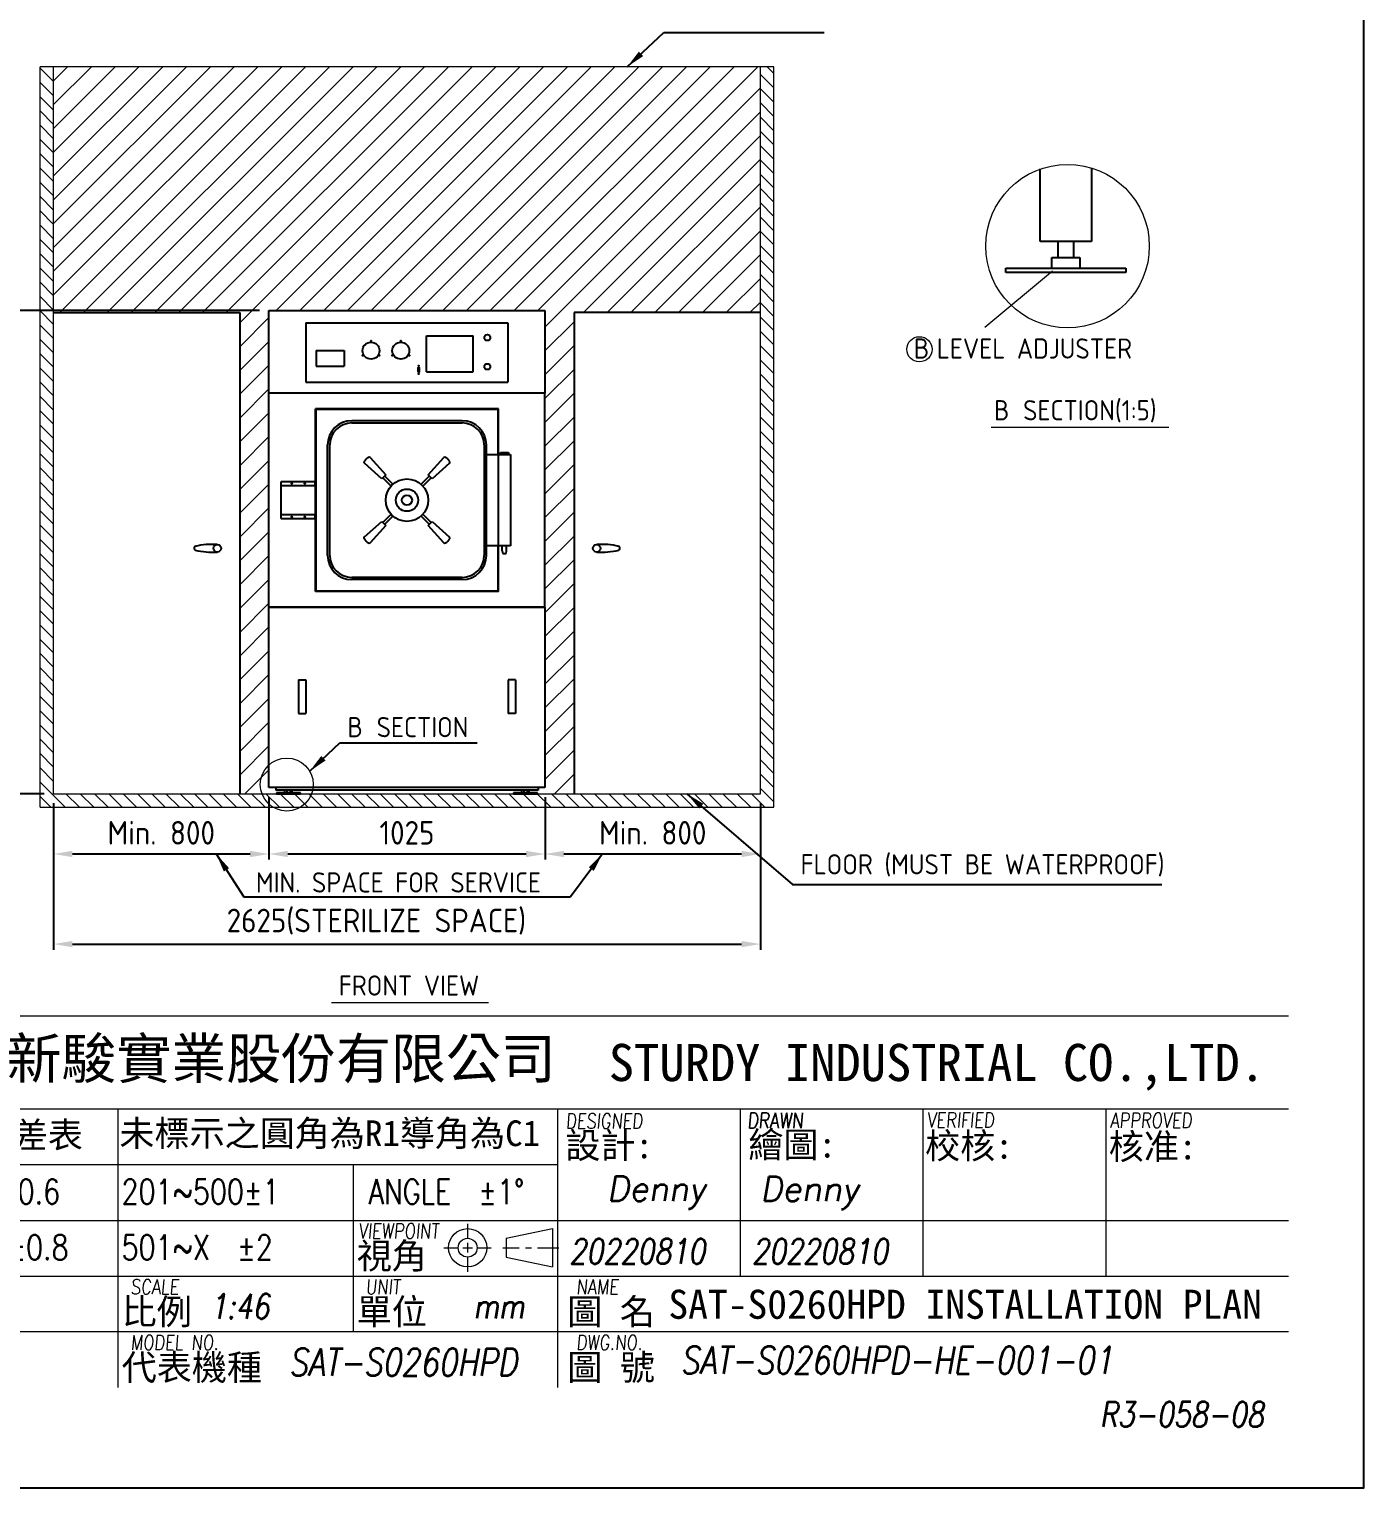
# Model space of a CAD drawing. Header units: millimetres. Extents: x -215875 to 13478, y -2277 to 9476.
# Drawn here: x 8522 to 13478, y 0 to 5417 of the extents above; entities that cross this region are included whole.
import ezdxf

# ---------------------------------------------------------------- set-up
doc = ezdxf.new("R2010")
doc.units = ezdxf.units.MM
doc.header["$MEASUREMENT"] = 0
doc.linetypes.add('HIDDEN', pattern=[9.525, 6.35, -3.175])
doc.layers.get('0').update_dxf_attribs({"lineweight": 25})
for name, color, linetype, lineweight in [('D', 3, 'Continuous', 13), ('DIM', 3, 'Continuous', 9), ('F', 7, 'Continuous', 15), ('H', 2, 'HIDDEN', 15), ('S', 4, 'Continuous', 15), ('T', 4, 'Continuous', 15)]:
    doc.layers.add(name, color=color, linetype=linetype, lineweight=lineweight)
doc.styles.get("Standard").update_dxf_attribs({"font": 'KAIU.TTF'})
doc.styles.add('STU25', font='isocp2.shx')
doc.styles.add('Text', font='romans.shx', dxfattribs={"width": 0.8, "oblique": 10})
doc.dimstyles.new('STU25', dxfattribs={"dimscale": 35, "dimtxt": 2.5, "dimasz": 2, "dimexe": 0.6, "dimexo": 1, "dimgap": 1, "dimtad": 1, "dimdsep": 46, "dimtxsty": 'STU25', "dimcen": 2, "dimazin": 2, "dimtfac": 1, "dimtmove": 0, "dimatfit": 3, "dimfxl": 0, "dimtolj": 1, "dimtzin": 0, "dimarcsym": 0})
doc.dimstyles.new('STU25$7', dxfattribs={"dimscale": 35, "dimtxt": 2.5, "dimasz": 2, "dimexe": 1.25, "dimexo": 0.625, "dimgap": 1, "dimtad": 0, "dimdec": 4, "dimdsep": 46, "dimtxsty": 'STU25', "dimcen": 2.5, "dimazin": 2, "dimtfac": 1, "dimtdec": 4, "dimtmove": 0, "dimatfit": 3, "dimfxl": 0, "dimtolj": 1, "dimtzin": 0, "dimarcsym": 0})

# ---------------------------------------------------------------- blocks, each defined once
blk = doc.blocks.new('*D1')
at = {"layer": 'D', "color": 0, "lineweight": -2}
for p, q in [((9412.4, 2565.1), (9412.4, 2332.7)), ((8612.4, 2542.1), (8612.4, 2332.7)), ((8682.4, 2353.7), (9342.4, 2353.7))]:
    blk.add_line(p, q, dxfattribs=at)
at = {"layer": 'D', "color": 0}
for points in [[(8682.4, 2365.4), (8682.4, 2342), (8612.4, 2353.7)], [(9342.4, 2342), (9342.4, 2365.4), (9412.4, 2353.7)]]:
    blk.add_solid(points, dxfattribs=at)
at = {"layer": 'Defpoints', "color": 0}
for p in [(9412.4, 2600.1), (8612.4, 2577.1), (9412.4, 2353.7)]:
    blk.add_point(p, dxfattribs=at)
at = {"layer": 'D', "color": 0, "insert": (9012.4, 2432.4), "char_height": 87.5, "attachment_point": 5, "style": 'STU25'}
blk.add_mtext('\\A1;Min. 800', dxfattribs=at)
blk = doc.blocks.new('*D2')
at = {"layer": 'D', "color": 0, "lineweight": -2}
for p, q in [((10437.4, 2565.1), (10437.4, 2332.7)), ((11237.4, 2542.1), (11237.4, 2332.7)), ((10507.4, 2353.7), (11167.4, 2353.7))]:
    blk.add_line(p, q, dxfattribs=at)
at = {"layer": 'D', "color": 0}
for points in [[(10507.4, 2365.4), (10507.4, 2342), (10437.4, 2353.7)], [(11167.4, 2342), (11167.4, 2365.4), (11237.4, 2353.7)]]:
    blk.add_solid(points, dxfattribs=at)
at = {"layer": 'Defpoints', "color": 0}
for p in [(10437.4, 2600.1), (11237.4, 2577.1), (11237.4, 2353.7)]:
    blk.add_point(p, dxfattribs=at)
at = {"layer": 'D', "color": 0, "insert": (10837.4, 2432.4), "char_height": 87.5, "attachment_point": 5, "style": 'STU25'}
blk.add_mtext('\\A1;Min. 800', dxfattribs=at)
blk = doc.blocks.new('*D3')
at = {"layer": 'D', "color": 0, "lineweight": -2}
for p, q in [((9377.4, 4372.1), (8409.3, 4372.1)), ((8430.3, 4302.1), (8430.3, 2647.1)), ((8577.4, 2577.1), (8409.3, 2577.1))]:
    blk.add_line(p, q, dxfattribs=at)
at = {"layer": 'D', "color": 0}
for points in [[(8442, 4302.1), (8418.6, 4302.1), (8430.3, 4372.1)], [(8418.6, 2647.1), (8442, 2647.1), (8430.3, 2577.1)]]:
    blk.add_solid(points, dxfattribs=at)
at = {"layer": 'Defpoints', "color": 0}
for p in [(9412.4, 4372.1), (8430.3, 2577.1), (8612.4, 2577.1)]:
    blk.add_point(p, dxfattribs=at)
at = {"layer": 'D', "color": 0, "insert": (8351.6, 3477.1), "char_height": 87.5, "attachment_point": 5, "rotation": 90, "style": 'STU25'}
blk.add_mtext('\\A1;1795', dxfattribs=at)
blk = doc.blocks.new('*D6')
at = {"layer": 'D', "color": 0, "lineweight": -2}
for p, q in [((9412.4, 2565.1), (9412.4, 2332.7)), ((10437.4, 2565.1), (10437.4, 2332.7)), ((9482.4, 2353.7), (10367.4, 2353.7))]:
    blk.add_line(p, q, dxfattribs=at)
at = {"layer": 'D', "color": 0}
for points in [[(9482.4, 2365.4), (9482.4, 2342), (9412.4, 2353.7)], [(10367.4, 2342), (10367.4, 2365.4), (10437.4, 2353.7)]]:
    blk.add_solid(points, dxfattribs=at)
at = {"layer": 'Defpoints', "color": 0}
for p in [(9412.4, 2600.1), (10437.4, 2600.1), (10437.4, 2353.7)]:
    blk.add_point(p, dxfattribs=at)
at = {"layer": 'D', "color": 0, "insert": (9924.9, 2432.4), "char_height": 87.5, "attachment_point": 5, "style": 'STU25'}
blk.add_mtext('\\A1;1025', dxfattribs=at)
blk = doc.blocks.new('*D17')
at = {"layer": 'D', "color": 0, "lineweight": -2}
for p, q in [((8612.4, 2542.1), (8612.4, 1998.2)), ((11237.4, 2542.1), (11237.4, 1998.2)), ((8682.4, 2019.2), (11167.4, 2019.2))]:
    blk.add_line(p, q, dxfattribs=at)
at = {"layer": 'D', "color": 0}
for points in [[(8682.4, 2030.8), (8682.4, 2007.5), (8612.4, 2019.2)], [(11167.4, 2007.5), (11167.4, 2030.8), (11237.4, 2019.2)]]:
    blk.add_solid(points, dxfattribs=at)
at = {"layer": 'Defpoints', "color": 0}
for p in [(8612.4, 2577.1), (11237.4, 2577.1), (11237.4, 2019.2)]:
    blk.add_point(p, dxfattribs=at)
at = {"layer": 'D', "color": 0, "insert": (9811.3, 2102.5), "char_height": 87.5, "attachment_point": 5, "style": 'STU25'}
blk.add_mtext('\\A1;{\\Fisocp2.shx;2625(STERILIZE SPACE)}', dxfattribs=at)

msp = doc.modelspace()

# ---------------------------------------------------------------- hatches: boundary and pattern name
at = {"layer": 'DIM'}
h = msp.add_hatch(dxfattribs=at)
h.set_pattern_fill('ANSI31', color=256, scale=500, style=0)
h.set_pattern_definition([(45, (210710.774, 34612.7), (-44.194174, 44.194174), [])])
h.paths.add_polyline_path([(11237.38, 4587.14), (11237.38, 5277.14), (8612.38, 5277.14), (8612.38, 4364.075), (9304.095, 4364.075), (9304.095, 2577.14), (9412.38, 2577.14), (9412.38, 2600.14), (9412.38, 3270.14), (9412.38, 4065.14), (9412.38, 4372.14), (10437.38, 4372.14), (10437.38, 4065.14), (10437.38, 4065.14), (10437.38, 3270.14), (10437.38, 2600.14), (10437.38, 2577.14), (10545.664, 2577.14), (10545.664, 4364.075), (11237.38, 4364.075), (11237.38, 4577.14)])
at = {"layer": 'H'}
h = msp.add_hatch(dxfattribs=at)
h.set_pattern_fill('ANSI31', color=256, scale=300, angle=90, style=0)
h.set_pattern_definition([(135, (210710.774, 34612.7), (-26.516504, -26.516504), [])])
h.paths.add_polyline_path([(8612.38, 2577.14), (8612.38, 5277.14), (8562.38, 5277.14), (8562.38, 2527.14), (11287.38, 2527.14), (11287.38, 5277.14), (11237.38, 5277.14), (11237.38, 2577.14), (10409.38, 2577.14), (10320.38, 2577.14), (9529.38, 2577.14), (9440.38, 2577.14)])

# ---------------------------------------------------------------- linework, layer by layer
at = {"linetype": 'Continuous'}
for p, q in [((12276.725, 4628.594), (12276.725, 4897.419)), ((12466.725, 4901.394), (12466.725, 4628.594)), ((12466.725, 4628.594), (12276.725, 4628.594)), ((12341.725, 4628.594), (12341.725, 4568.594)), ((12401.725, 4568.594), (12401.725, 4628.594)), ((12319.764, 4568.594), (12423.687, 4568.594)), ((12319.764, 4528.594), (12319.764, 4568.594)), ((12423.687, 4568.594), (12423.687, 4528.594)), ((12149.225, 4528.594), (12594.225, 4528.594)), ((12149.225, 4513.594), (12149.225, 4528.594)), ((12594.225, 4513.594), (12149.225, 4513.594)), ((12594.225, 4528.594), (12594.225, 4513.594))]:
    msp.add_line(p, q, dxfattribs=at)
for p, q in [((8612.38, 4364.075), (9304.095, 4364.075)), ((9304.095, 4364.075), (9304.095, 2577.14)), ((9412.38, 4372.14), (10437.38, 4372.14)), ((9412.38, 4065.14), (9412.38, 4372.14)), ((10437.38, 4372.14), (10437.38, 4065.14)), ((10545.664, 4364.075), (10545.664, 2577.14)), ((11237.38, 4364.075), (10545.664, 4364.075)), ((9549.88, 4325.64), (10299.88, 4325.64)), ((9549.88, 4325.64), (9549.88, 4105.64)), ((10299.88, 4325.64), (10299.88, 4105.64)), ((9997.33, 4144.748), (9997.33, 4277.748)), ((9997.33, 4277.748), (10170.33, 4277.748)), ((10170.33, 4144.748), (10170.33, 4277.748)), ((9587.83, 4223.748), (9691.83, 4223.748)), ((9587.83, 4223.748), (9587.83, 4165.748)), ((9691.83, 4223.748), (9691.83, 4165.748)), ((9587.83, 4165.748), (9691.83, 4165.748)), ((9997.33, 4144.748), (10170.33, 4144.748)), ((10437.38, 4065.14), (9412.38, 4065.14)), ((9412.38, 3270.14), (9412.38, 4065.14)), ((10437.38, 4065.14), (9412.38, 4065.14)), ((9549.88, 4105.64), (10299.88, 4105.64)), ((10437.38, 3270.14), (10437.38, 4065.14)), ((10264.38, 4007.14), (9585.38, 4007.14)), ((9585.38, 3328.14), (9585.38, 4007.14)), ((10264.38, 4007.14), (9585.38, 4007.14)), ((9585.38, 3328.14), (9585.38, 4007.14)), ((10129.88, 3962.64), (9719.88, 3962.64)), ((9719.88, 3954.34), (10129.88, 3954.34)), ((10264.38, 3328.14), (10264.38, 4007.14)), ((10264.38, 3837.64), (10264.38, 4007.14)), ((9629.88, 3462.64), (9629.88, 3872.64)), ((9638.18, 3462.64), (9638.18, 3872.64)), ((10211.58, 3872.64), (10211.58, 3462.64)), ((10219.88, 3462.64), (10219.88, 3872.64)), ((9831.298, 3746.373), (9766.598, 3804.709)), ((9787.811, 3825.922), (9846.148, 3761.222)), ((10003.612, 3761.222), (10061.948, 3825.922)), ((10083.162, 3804.709), (10018.461, 3746.373)), ((10219.88, 3837.64), (10309.38, 3837.64)), ((10271.88, 3844.14), (10272.38, 3844.64)), ((10271.88, 3838.14), (10271.88, 3844.14)), ((10272.38, 3837.64), (10271.88, 3838.14)), ((10272.38, 3844.64), (10301.38, 3844.64)), ((10301.38, 3837.64), (10272.38, 3837.64)), ((10301.38, 3844.64), (10301.88, 3844.14)), ((10301.88, 3838.14), (10301.38, 3837.64)), ((10301.88, 3844.14), (10301.88, 3838.14)), ((10309.38, 3837.64), (10309.38, 3497.64)), ((9846.148, 3761.222), (9831.298, 3746.373)), ((9835.364, 3750.438), (9865.938, 3719.865)), ((9872.655, 3726.582), (9842.082, 3757.156)), ((10007.678, 3757.156), (9977.104, 3726.582)), ((9983.822, 3719.865), (10014.395, 3750.438)), ((10018.461, 3746.373), (10003.612, 3761.222)), ((9457.38, 3600.64), (9457.38, 3734.64)), ((9457.38, 3722.64), (9585.38, 3722.64)), ((9459.38, 3736.64), (9581.38, 3736.64)), ((9583.38, 3722.64), (9583.38, 3734.64)), ((9585.38, 3612.64), (9457.38, 3612.64)), ((9581.38, 3598.64), (9459.38, 3598.64)), ((9583.38, 3600.64), (9583.38, 3612.64)), ((9766.982, 3530.918), (9831.298, 3588.908)), ((9831.298, 3588.908), (9846.148, 3574.059)), ((9865.938, 3615.416), (9835.364, 3584.842)), ((9842.082, 3578.125), (9872.655, 3608.698)), ((9977.104, 3608.698), (10007.678, 3578.125)), ((10014.395, 3584.842), (9983.822, 3615.416)), ((10003.612, 3574.059), (10018.461, 3588.908)), ((10018.461, 3588.908), (10083.162, 3530.572)), ((9846.148, 3574.059), (9787.811, 3509.359)), ((10061.602, 3509.743), (10003.612, 3574.059)), ((10309.38, 3497.64), (10219.88, 3497.64)), ((10264.38, 3328.14), (10264.38, 3497.64)), ((10278.88, 3479.64), (10278.88, 3497.64)), ((10278.88, 3479.64), (10280.88, 3469.64)), ((10280.88, 3469.64), (10292.88, 3469.64)), ((10292.88, 3469.64), (10294.88, 3479.64)), ((10294.88, 3479.64), (10294.88, 3497.64)), ((10129.88, 3380.94), (9719.88, 3380.94)), ((10129.88, 3372.64), (9719.88, 3372.64)), ((10264.38, 3328.14), (9585.38, 3328.14)), ((10264.38, 3328.14), (9585.38, 3328.14)), ((9412.38, 3270.14), (10437.38, 3270.14)), ((9412.38, 2600.14), (9412.38, 3270.14)), ((10437.38, 3270.14), (9412.38, 3270.14)), ((10437.38, 3270.14), (10437.38, 2600.14)), ((9522.38, 3000.14), (9522.38, 2875.14)), ((9522.38, 3000.14), (9549.38, 3000.14)), ((9549.38, 3000.14), (9549.38, 2875.14)), ((10300.38, 3000.14), (10300.38, 2875.14)), ((10327.38, 3000.14), (10300.38, 3000.14)), ((10327.38, 3000.14), (10327.38, 2875.14)), ((9522.38, 2875.14), (9549.38, 2875.14)), ((10327.38, 2875.14), (10300.38, 2875.14)), ((10437.38, 2600.14), (9412.38, 2600.14)), ((9437.38, 2600.14), (9437.38, 2590.14)), ((10412.38, 2600.14), (10412.38, 2590.14)), ((10412.38, 2590.14), (9437.38, 2590.14)), ((9529.38, 2581.14), (9440.38, 2581.14)), ((9440.38, 2581.14), (9440.38, 2577.14)), ((9440.38, 2577.14), (9529.38, 2577.14)), ((9471.601, 2581.14), (9471.601, 2590.14)), ((9498.159, 2590.14), (9471.601, 2590.14)), ((9478.24, 2590.14), (9478.24, 2581.14)), ((9491.519, 2590.14), (9491.519, 2581.14)), ((9498.159, 2581.14), (9498.159, 2590.14)), ((9529.38, 2577.14), (9529.38, 2581.14)), ((10409.38, 2581.14), (10320.38, 2581.14)), ((10320.38, 2581.14), (10320.38, 2577.14)), ((10320.38, 2577.14), (10409.38, 2577.14)), ((10351.601, 2581.14), (10351.601, 2590.14)), ((10378.159, 2590.14), (10351.601, 2590.14)), ((10358.24, 2590.14), (10358.24, 2581.14)), ((10371.519, 2590.14), (10371.519, 2581.14)), ((10378.159, 2581.14), (10378.159, 2590.14)), ((10409.38, 2577.14), (10409.38, 2581.14))]:
    msp.add_line(p, q)
msp.add_lwpolyline([(9965.48, 4144.748), (9971.18, 4144.748), (9971.18, 4158.748), (9965.48, 4158.748)], close=True)
msp.add_lwpolyline([(10262.38, 3497.64), (10262.38, 3330.14), (9587.38, 3330.14), (9587.38, 4005.14), (10262.38, 4005.14), (10262.38, 3837.64)])
for centre, radius in [((10223.33, 4271.248), 11), ((9791.33, 4222.748), 31.5), ((9791.33, 4258.748), 1.25), ((9901.83, 4222.748), 31.5), ((9901.83, 4258.748), 1.25), ((9760.153, 4204.748), 1.25), ((9822.507, 4204.748), 1.25), ((9870.653, 4204.748), 1.25), ((9933.007, 4204.748), 1.25), ((10223.33, 4163.248), 11), ((9968.33, 4166.748), 1.25), ((9968.33, 4166.748), 1.25), ((9968.33, 4136.748), 1.25), ((9968.33, 4136.748), 1.25), ((9924.88, 3667.64), 78.75), ((9497.38, 3729.64), 2.25), ((9545.38, 3729.64), 2.25), ((9924.88, 3667.64), 41.25), ((9924.88, 3667.64), 18.75), ((9497.38, 3605.64), 2.25), ((9545.38, 3605.64), 2.25), ((9220.472, 3488.974), 13.838), ((10629.287, 3488.974), 13.838)]:
    msp.add_circle(centre, radius)
for centre, radius, start, end in [((9719.88, 3872.64), 90, 90, 180), ((9719.88, 3872.64), 81.7, 90, 180), ((10129.88, 3872.64), 90, 0, 90), ((10129.88, 3872.64), 81.7, 0, 90), ((9770.138, 3808.249), 5.007, 146.352885, 225), ((9812.399, 3780.121), 55.773, 123.647115, 146.352885), ((9784.271, 3822.382), 5.007, 39.078128, 123.647115), ((10065.489, 3822.382), 5.007, 56.352885, 135), ((10037.36, 3780.121), 55.773, 33.647115, 56.352885), ((10079.621, 3808.249), 5.007, 309.078128, 33.647115), ((9459.38, 3734.64), 2, 90, 180), ((9581.38, 3734.64), 2, 0, 90), ((9459.38, 3600.64), 2, 180, 270), ((9581.38, 3600.64), 2, 270, 0), ((9770.138, 3527.032), 5.007, 129.078078, 213.647115), ((9812.399, 3555.16), 55.773, 213.647115, 236.352885), ((10037.36, 3555.16), 55.773, 303.647115, 326.352885), ((10079.621, 3527.032), 5.007, 326.352885, 45), ((9141.456, 3488.974), 7.438, 92.871294, 267.128706), ((9200.842, 3251.091), 252.485, 85.540935, 104.343446), ((9200.842, 3726.856), 252.485, 255.656554, 274.459065), ((9784.271, 3512.899), 5.007, 236.352885, 315), ((10065.489, 3512.899), 5.007, 219.078078, 303.647115), ((10648.917, 3251.091), 252.485, 75.656554, 94.459065), ((10648.917, 3726.856), 252.485, 265.540935, 284.343446), ((10708.304, 3488.974), 7.438, 272.871294, 87.128706), ((9719.88, 3462.64), 90, 180, 270), ((9719.88, 3462.64), 81.7, 180, 270), ((10129.88, 3462.64), 90, 270, 0), ((10129.88, 3462.64), 81.7, 270, 0)]:
    msp.add_arc(centre, radius, start, end)
at = {"layer": 'D', "linetype": 'Continuous'}
msp.add_line((12321.318, 4518.625), (12071.087, 4308.719), dxfattribs=at)
at = {"layer": 'D'}
for p, q in [((12094.186, 3938.128), (12753.966, 3938.128)), ((9644.476, 1802.634), (10227.648, 1802.634))]:
    msp.add_line(p, q, dxfattribs=at)
for centre, radius in [((12377.76, 4610.981), 303.734), ((11827.798, 4227.903), 46.868), ((9478.545, 2611.708), 98.378)]:
    msp.add_circle(centre, radius, dxfattribs=at)
at = {"layer": 'Defpoints', "color": 6}
msp.add_lwpolyline([(0, 9476), (0, 0), (13478, 0), (13478, 9476)], close=True, dxfattribs=at)
at = {"layer": 'F', "color": 7}
for p, q in [((7171.889, 1752.111), (13197.889, 1752.111)), ((7171.889, 1752.111), (13197.889, 1752.111)), ((9722.345, 1752.111), (13197.889, 1752.111)), ((9722.345, 1752.111), (13197.889, 1752.111)), ((7171.889, 1407.111), (13197.889, 1407.111)), ((8850.889, 1407.111), (8850.889, 786.111)), ((11162.389, 1407.111), (11162.389, 786.111)), ((11840.889, 1407.111), (11840.889, 786.111)), ((12519.389, 1407.111), (12519.389, 786.111)), ((7171.889, 1200.111), (10483.889, 1200.111)), ((9724.889, 1200.111), (9724.889, 786.111)), ((7171.889, 993.111), (13197.889, 993.111)), ((9885.889, 993.111), (13197.889, 993.111)), ((10483.889, 993.111), (13197.889, 993.111)), ((7171.889, 786.111), (13197.889, 786.111)), ((9724.889, 786.111), (9724.889, 579.111)), ((10483.889, 786.111), (10483.889, 372.111)), ((13197.889, 579.111), (7171.889, 579.111))]:
    msp.add_line(p, q, dxfattribs=at)
at = {"layer": 'F'}
for p, q in [((10483.889, 1407.111), (10483.889, 786.111)), ((8850.889, 786.111), (8850.889, 372.111))]:
    msp.add_line(p, q, dxfattribs=at)
at = {"layer": 'F', "color": 0}
for p, q in [((10150.2, 980.528), (10150.2, 926.617)), ((10293.573, 926.617), (10464.88, 962.472)), ((10293.573, 926.617), (10293.573, 856.501)), ((10464.88, 962.472), (10464.88, 820.646)), ((10061.231, 891.559), (10115.142, 891.559)), ((10132.481, 891.559), (10167.919, 891.559)), ((10150.2, 909.278), (10150.2, 873.84)), ((10185.258, 891.559), (10238.009, 891.559)), ((10280.338, 891.559), (10341.05, 891.559)), ((10365.53, 891.559), (10387.073, 891.559)), ((10410.164, 891.559), (10489.206, 891.559)), ((10150.2, 856.501), (10150.2, 802.59)), ((10293.573, 856.501), (10464.88, 820.646))]:
    msp.add_line(p, q, dxfattribs=at)
for radius in [70.913, 35.058]:
    msp.add_circle((10150.2, 891.559), radius, dxfattribs=at)
at = {"layer": 'S'}
for p, q in [((8562.38, 2527.14), (8562.38, 5277.14)), ((11287.38, 5277.14), (8562.38, 5277.14)), ((8612.38, 2577.14), (8612.38, 5277.14)), ((11237.38, 2577.14), (11237.38, 5277.14)), ((11287.38, 2527.14), (11287.38, 5277.14)), ((8612.38, 2577.14), (11237.38, 2577.14)), ((8562.38, 2527.14), (11287.38, 2527.14))]:
    msp.add_line(p, q, dxfattribs=at)

# ---------------------------------------------------------------- texts
at = {"attachment_point": 1, "style": 'STU25'}
for s, insert, char_height in [('{\\f標楷體|b0|i0|c136|p65;新駿實業股份有限公司}', (8438.062, 1669.217), 149.5), ('{\\f標楷體|b0|i0|c136|p65;STURDY\\H0.9667x; \\H1.034x;INDUSTRIAL CO.,LTD.}', (10674.286, 1648.517), 138)]:
    msp.add_mtext(s, dxfattribs=dict(at, insert=insert, char_height=char_height))
at = {"layer": 'D', "color": 4}
msp.add_text('SAT-S0260HPD INSTALLATION PLAN', height=108, dxfattribs=at).set_placement((10895.427, 627.637))
at = {"layer": 'D', "color": 11, "char_height": 75, "attachment_point": 1}
for s, insert in [('{\\Fisocp2.shx;\\C3;B\\f???|b0|i0|c0|p65; \\Fisocp2.shx;LEVEL ADJUSTER}', (11806.987, 4268.253)), ('{\\Fisocp2.shx;B} {\\Fisocp2.shx;SECTION(1:5)}', (12104.42, 4039.045)), ('{\\Fisocp2.shx;\\C3;B\\f標楷體|b0|i0|c136|p65; \\Fisocp2.shx;SECTION}', (9703.705, 2862.347)), ('{\\Fisocp2.shx;\\C3;FLOOR (MUST BE WATERPROOF)}', (11386.407, 2352.84)), ('{\\Fisocp2.shx;\\C3;MIN. SPACE FOR SERVICE}', (9364.104, 2285.57)), ('{\\Fisocp2.shx;FRONT VIEW}', (9671.551, 1902.787))]:
    msp.add_mtext(s, dxfattribs=dict(at, insert=insert))
at = {"layer": 'F', "lineweight": -3}
for s, height, p in [('未標註者一般公差表', 95.4842, (7549.298, 1262.711)), ('未標示之圓角為R1導角為C1', 95.48421, (8856.85, 1268.894)), ('設計:', 95.4842, (10512.813, 1223.905)), ('繪圖:', 95.4842, (11192.553, 1226.526)), ('校核:', 95.4842, (11848.967, 1222.449)), ('核准:', 95.4842, (12530.949, 1219.893)), ('視角', 95.4842, (9738.457, 813.714)), ('比例', 95.4842, (8865.434, 606.714)), ('單位', 95.4842, (9738.457, 606.714)), ('圖 名', 95.4842, (10520.157, 606.714)), ('代表機種', 95.4842, (8865.434, 399.714)), ('圖 號', 95.4842, (10520.157, 399.714))]:
    msp.add_text(s, height=height, dxfattribs=at).set_placement(p)
at = {"layer": 'F', "color": 1, "lineweight": 15, "style": 'Text', "oblique": 5, "width": 0.8}
for s, height, p in [('DESIGNED', 55.2, (10514.118, 1334.552)), ('DRAWN', 57.2905, (11188.729, 1335.578)), ('VERIFIED', 55.2, (11855.153, 1338.141)), ('APPROVED', 55.2, (12535.01, 1336.865)), ('VIEWPOINT', 55.2, (9744.12, 925.989)), ('SCALE', 55.2, (8898.165, 718.989)), ('UNIT', 55.2, (9771.187, 718.989)), ('NAME', 55.2, (10552.888, 718.989)), ('MODEL NO.', 55.2, (8898.165, 511.989)), ('DWG.NO.', 55.2, (10552.888, 511.989))]:
    msp.add_text(s, height=height, dxfattribs=at).set_placement(p)
at = {"layer": 'F', "lineweight": 20, "style": 'Text', "width": 0.8}
for s, p in [('51~100±0.6', (8018.557, 1053.934)), ('201~500±1', (8865.07, 1053.934)), ('ANGLE  ±1%%D', (9783.097, 1053.934)), ('101~200±0.8', (7986.845, 846.934)), ('501~X  ±2', (8865.07, 846.934))]:
    msp.add_text(s, height=92, dxfattribs=at).set_placement(p)
at = {"layer": 'T', "lineweight": 20, "style": 'Text', "oblique": 10}
for p in [(10667.731, 1064.897), (11236.105, 1064.32)]:
    msp.add_text('Denny', height=92, dxfattribs=at).set_placement(p)
at = {"layer": 'T', "lineweight": 20, "style": 'Text', "oblique": 10, "width": 0.8}
for s, height, p in [('20220810', 92, (10527.689, 832.302)), ('20220810', 92, (11206.189, 832.302)), ('1:46', 92, (9193.376, 628.025)), ('mm', 92, (10171.25, 628.286)), ('SAT-S0260HPD', 101.2, (9486.713, 415.81)), ('SAT-S0260HPD-HE-001-01', 101.2, (10940.359, 423.384))]:
    msp.add_text(s, height=height, dxfattribs=at).set_placement(p)
at = {"layer": 'T', "linetype": 'Continuous', "lineweight": 20, "insert": (12497.515, 318.957), "char_height": 92, "attachment_point": 1, "style": 'Text'}
msp.add_mtext('R3-058-08', dxfattribs=at)

# ---------------------------------------------------------------- dimensions: what is measured, and where the dimension line sits
at = {"layer": 'D'}
dim = msp.add_linear_dim(base=(8430.309, 2577.14), p1=(9412.38, 4372.14), p2=(8612.38, 2577.14), angle=90, dimstyle='STU25', dxfattribs=at)
dim.commit()
dim.dimension.update_dxf_attribs({"geometry": '*D3', "text_midpoint": (8430.309, 3477.14), "dimtype": 160})
for base, p1, p2, text, picture, middle in [((9412.38, 2353.688), (8612.38, 2577.14), (9412.38, 2600.14), 'Min. <>', '*D1', (9012.38, 2353.688)), ((11237.38, 2353.688), (10437.38, 2600.14), (11237.38, 2577.14), 'Min. <>', '*D2', (10837.38, 2353.688)), ((11237.38, 2019.164), (8612.38, 2577.14), (11237.38, 2577.14), '{\\Fisocp2.shx;<>(STERILIZE SPACE)}', '*D17', (9811.335, 2019.164))]:
    dim = msp.add_linear_dim(base=base, p1=p1, p2=p2, text=text, dimstyle='STU25', dxfattribs=at)
    dim.commit()
    dim.dimension.update_dxf_attribs({"geometry": picture, "text_midpoint": middle, "dimtype": 160})
dim = msp.add_linear_dim(base=(10437.38, 2353.688), p1=(9412.38, 2600.14), p2=(10437.38, 2600.14), dimstyle='STU25', dxfattribs=at)
dim.commit()
dim.dimension.update_dxf_attribs({"geometry": '*D6', "text_midpoint": (9924.88, 2432.438)})

# ---------------------------------------------------------------- leaders
for points, override in [([(10742.823, 5277.14), (10878.454, 5403.891), (11473.618, 5403.891)], {"dimgap": 1, "dimtad": 0}), ([(9563.658, 2661.042), (9675.019, 2766.812), (10184.907, 2766.812)], {"dimgap": 1, "dimtad": 0}), ([(10964.692, 2577.14), (11356.289, 2240.232), (12728.481, 2240.232)], {"dimgap": 1, "dimtad": 0}), ([(9216.798, 2353.688), (9318.874, 2194.37), (10532.311, 2194.37)], {"dimexe": 0.6, "dimexo": 1, "dimtad": 1, "dimdec": 2, "dimcen": 2, "dimtdec": 2}), ([(10650.922, 2353.688), (10532.311, 2194.37)], {"dimexe": 0.6, "dimexo": 1, "dimtad": 1, "dimdec": 2, "dimcen": 2, "dimtdec": 2})]:
    msp.add_leader(points, dimstyle='STU25$7', override=override, dxfattribs=at)

doc.saveas('drawing.dxf')
